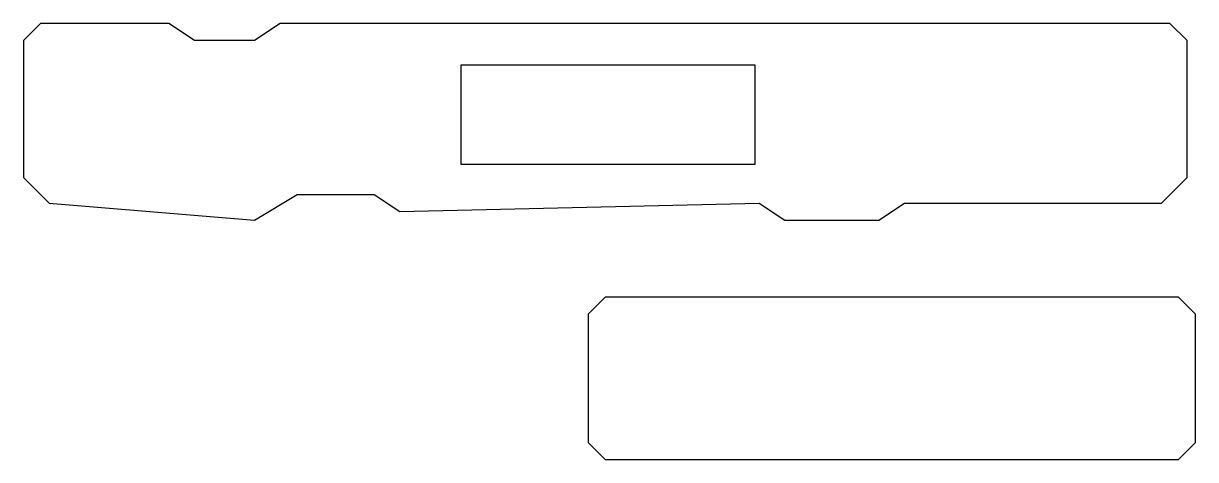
# Model space of a CAD drawing. Extents: x 0 to 1.62, y 0 to 0.6.
import ezdxf

# ---------------------------------------------------------------- set-up
doc = ezdxf.new("R2010")
doc.units = 0
doc.layers.get('0').update_dxf_attribs({"linetype": 'CONTINUOUS'})

msp = doc.modelspace()

# ---------------------------------------------------------------- linework, layer by layer
at = {"color": 4}
for p, q in [((0.0236, 0.6024), (0, 0.5787)), ((0.2008, 0.6024), (0.0236, 0.6024)), ((0.2362, 0.5787), (0.2008, 0.6024)), ((0.3543, 0.6024), (0.3189, 0.5787)), ((1.5827, 0.6024), (0.3543, 0.6024)), ((1.6063, 0.5787), (1.5827, 0.6024)), ((0, 0.5787), (0, 0.3898)), ((0.3189, 0.5787), (0.2362, 0.5787)), ((1.6063, 0.3898), (1.6063, 0.5787)), ((0.6043, 0.4075), (0.6043, 0.5453)), ((0.6043, 0.5453), (1.0098, 0.5453)), ((1.0098, 0.5453), (1.0098, 0.4075)), ((1.0098, 0.4075), (0.6043, 0.4075)), ((0, 0.3898), (0.0354, 0.3543)), ((1.5709, 0.3543), (1.6063, 0.3898)), ((0.3189, 0.3307), (0.378, 0.3662)), ((0.378, 0.3662), (0.4842, 0.3662)), ((0.4842, 0.3662), (0.5196, 0.3425)), ((0.0354, 0.3543), (0.3189, 0.3307)), ((0.5196, 0.3425), (1.0157, 0.3543)), ((1.0157, 0.3543), (1.0512, 0.3307)), ((1.1811, 0.3307), (1.2165, 0.3543)), ((1.2165, 0.3543), (1.5709, 0.3543)), ((1.0512, 0.3307), (1.1811, 0.3307)), ((0.8032, 0.2244), (0.7795, 0.2008)), ((1.5945, 0.2244), (0.8032, 0.2244)), ((1.6181, 0.2008), (1.5945, 0.2244)), ((0.7795, 0.2008), (0.7795, 0.0236)), ((1.6181, 0.0236), (1.6181, 0.2008)), ((0.7795, 0.0236), (0.8032, 0)), ((1.5945, 0), (1.6181, 0.0236)), ((0.8032, 0), (1.5945, 0))]:
    msp.add_line(p, q, dxfattribs=at)

doc.saveas('drawing.dxf')
